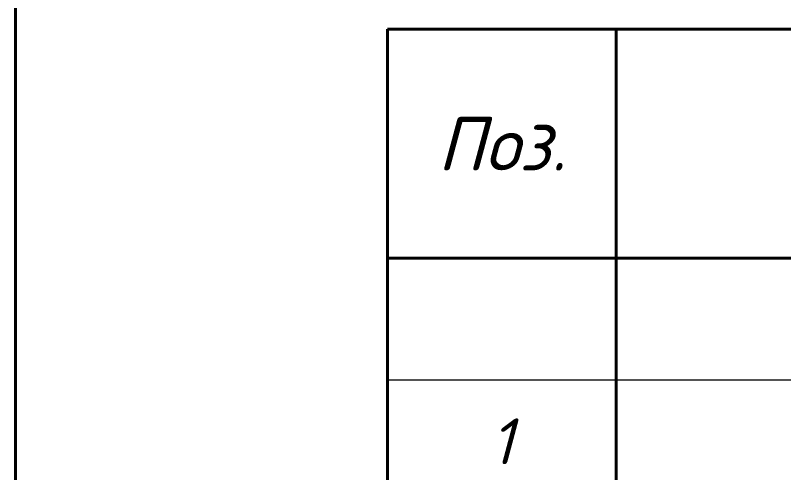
# Model space of a CAD drawing. Header units: millimetres. Extents: x -1807136 to 209800, y 0 to 410608.
# Drawn here: x 18513 to 23547, y 59393 to 62388 of the extents above; entities that cross this region are included whole.
import ezdxf
from ezdxf.enums import TextEntityAlignment as Align

# ---------------------------------------------------------------- set-up
doc = ezdxf.new("R2010")
doc.units = ezdxf.units.MM
doc.layers.get('0').update_dxf_attribs({"lineweight": 5})
doc.layers.add('k_ Рамка', color=252, linetype='Continuous', lineweight=40)
doc.styles.add('STEP PR', font='isocpeui.ttf')

# ---------------------------------------------------------------- blocks, each defined once
blk = doc.blocks.new('*U179')
for p, q in [((-18500, -1500), (0, -1500)), ((-18500, -3000), (-18500, -1500)), ((-17000, -3000), (-17000, -1500)), ((0, -3000), (-18500, -3000)), ((-18500, -5400), (-18500, -3000)), ((-17000, -5400), (-17000, -3000))]:
    blk.add_line(p, q)
at = {"color": 8, "lineweight": 20}
blk.add_line((0, -3800), (-18500, -3800), dxfattribs=at)
at = {"style": 'STEP PR'}
blk.add_text('Поз.', height=350, dxfattribs=at).set_placement((-17750, -2250), align=Align.MIDDLE)
at = {"style": 'STEP PR', "flags": 8}
blk.add_attdef('СПЕЦИФИКАЦИЯ', (-18462.6, -949.7), '', height=400, dxfattribs=at)

msp = doc.modelspace()

# ---------------------------------------------------------------- linework, layer by layer
at = {"color": 3, "lineweight": 40}
msp.add_lwpolyline([(18512.50479, 65759.17017), (40931.33635, 65759.17017), (40931.33635, 56757.24038), (18512.50479, 56757.24038)], close=True, dxfattribs=at)

# ---------------------------------------------------------------- block references
at = {"layer": 'k_ Рамка'}
msp.add_blockref('*U179', (39450.03612, 63798.00462), dxfattribs=at)

# ---------------------------------------------------------------- texts
at = {"insert": (21700.03612, 59598.26597), "char_height": 300, "width": 1535.1078645, "attachment_point": 5, "style": 'STEP PR'}
msp.add_mtext('1', dxfattribs=at)

doc.saveas('drawing.dxf')
